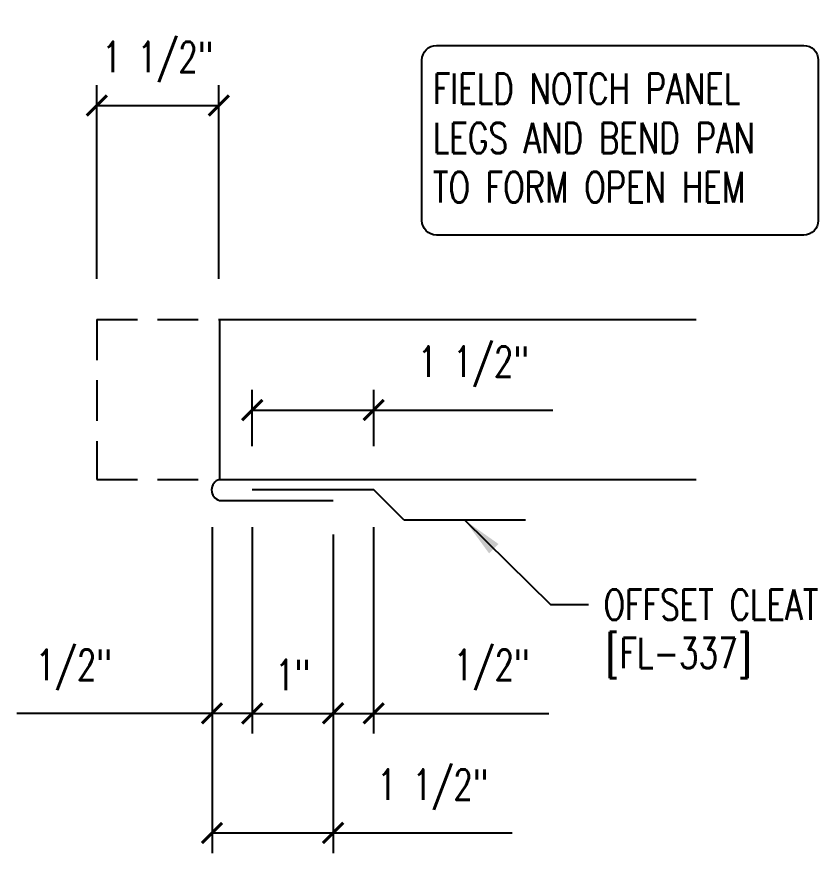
# Model space of a CAD drawing. Header units: inches. Extents: x 3 to 57.8, y 9.6 to 40.3.
# Drawn here: x 15.41 to 25.31, y 29.93 to 40.25 of the extents above; entities that cross this region are included whole.
import ezdxf

# ---------------------------------------------------------------- set-up
doc = ezdxf.new("R2010")
doc.units = ezdxf.units.IN
doc.header["$MEASUREMENT"] = 0
doc.linetypes.add('HIDDEN', pattern=[0.375, 0.25, -0.125])
for name, color, linetype in [('DIM', 2, 'Continuous'), ('PANEL', 11, 'Continuous'), ('TEXT', 2, 'Continuous'), ('TRIM', 6, 'Continuous'), ('wood', 3, 'Continuous')]:
    doc.layers.add(name, color=color, linetype=linetype)
doc.styles.add('TEXT', font='SIMPLEX', dxfattribs={"width": 0.75, "height": 6})
doc.styles.add('TEXT1', font='ROMANS.shx', dxfattribs={"width": 0.75, "height": 0.375})
doc.dimstyles.new('DETAIL', dxfattribs={"dimscale": 4, "dimtxt": 0.375, "dimasz": 0.0625, "dimexe": 0.0625, "dimexo": 0.125, "dimgap": 0.0625, "dimtad": 1, "dimdec": 4, "dimzin": 3, "dimdsep": 46, "dimlunit": 4, "dimtxsty": 'TEXT1', "dimblk": 'ARCHTICK', "dimcen": 0.0625, "dimclrd": 7, "dimclre": 7, "dimclrt": 2, "dimadec": 0, "dimazin": 0, "dimtfac": 0.59375, "dimtdec": 4, "dimtmove": 0, "dimatfit": 3, "dimfxl": 0, "dimfrac": 2, "dimtolj": 1, "dimtzin": 3, "dimarcsym": 0})
doc.dimstyles.new('DETAIL$7', dxfattribs={"dimscale": 4, "dimtxt": 6, "dimasz": 0.125, "dimexe": 0.0625, "dimexo": 0.125, "dimgap": 0.0625, "dimtad": 1, "dimdec": 5, "dimzin": 3, "dimdsep": 46, "dimlunit": 4, "dimtxsty": 'TEXT', "dimblk": 'ARCHTICK', "dimcen": 0.0625, "dimclrd": 7, "dimclre": 7, "dimclrt": 2, "dimadec": 0, "dimazin": 0, "dimtfac": 0.666667, "dimtdec": 5, "dimtmove": 0, "dimatfit": 3, "dimfxl": 0, "dimfrac": 2, "dimtolj": 1, "dimtzin": 3, "dimarcsym": 0})

# ---------------------------------------------------------------- blocks, each defined once
blk = doc.blocks.new('_ArchTick')
at = {"color": 0, "linetype": 'ByBlock', "const_width": 0.15}
blk.add_lwpolyline([(-0.5, -0.5), (0.5, 0.5)], dxfattribs=at)
blk = doc.blocks.new('*D13')
at = {"layer": 'DEFPOINTS', "color": 0}
for p in [(17.907, 39.158), (16.402, 36.518), (17.907, 36.518)]:
    blk.add_point(p, dxfattribs=at)
at = {"layer": 'DIM', "color": 7, "lineweight": -2}
for p, q in [((16.402, 37.018), (16.402, 39.408)), ((17.907, 37.018), (17.907, 39.408)), ((16.402, 39.158), (17.907, 39.158))]:
    blk.add_line(p, q, dxfattribs=at)
at = {"layer": 'DIM', "color": 7, "lineweight": -2, "xscale": 0.25, "yscale": 0.25, "zscale": 0.25, "rotation": 180}
blk.add_blockref('_ArchTick', (16.402, 39.158), dxfattribs=at)
at = {"layer": 'DIM', "color": 7, "lineweight": -2, "xscale": 0.25, "yscale": 0.25, "zscale": 0.25}
blk.add_blockref('_ArchTick', (17.907, 39.158), dxfattribs=at)
at = {"layer": 'DIM', "color": 2, "insert": (17.154, 39.694), "char_height": 0.375, "attachment_point": 5, "style": 'TEXT1'}
blk.add_mtext('\\A1;1 1/2"', dxfattribs=at)
blk = doc.blocks.new('*D14')
at = {"layer": 'DEFPOINTS', "color": 0}
for p in [(17.823, 34.455), (18.319, 34.456), (18.319, 31.659)]:
    blk.add_point(p, dxfattribs=at)
at = {"layer": 'DIM', "color": 7, "lineweight": -2}
for p, q in [((17.823, 33.955), (17.823, 31.409)), ((18.319, 33.956), (18.319, 31.409)), ((17.823, 31.659), (15.413, 31.659)), ((18.319, 31.659), (17.823, 31.659)), ((18.319, 31.659), (18.569, 31.659))]:
    blk.add_line(p, q, dxfattribs=at)
at = {"layer": 'DIM', "color": 7, "lineweight": -2, "xscale": 0.25, "yscale": 0.25, "zscale": 0.25}
blk.add_blockref('_ArchTick', (17.823, 31.659), dxfattribs=at)
at = {"layer": 'DIM', "color": 7, "lineweight": -2, "xscale": 0.25, "yscale": 0.25, "zscale": 0.25, "rotation": 180}
blk.add_blockref('_ArchTick', (18.319, 31.659), dxfattribs=at)
at = {"layer": 'DIM', "color": 2, "insert": (16.118, 32.195), "char_height": 0.375, "attachment_point": 5, "style": 'TEXT1'}
blk.add_mtext('\\A1;1/2"', dxfattribs=at)
blk = doc.blocks.new('A$C310C4779')
at = {"layer": 'TRIM'}
for p, q in [((0.01, 0.005), (-1.49, 0.005)), ((0.385, -0.37), (0.01, 0.005)), ((1.885, -0.37), (0.385, -0.37))]:
    blk.add_line(p, q, dxfattribs=at)
blk = doc.blocks.new('*D15')
at = {"layer": 'DEFPOINTS', "color": 0}
for p in [(18.319, 34.456), (19.318, 34.365), (19.318, 31.659)]:
    blk.add_point(p, dxfattribs=at)
at = {"layer": 'DIM', "color": 7, "lineweight": -2}
for p, q in [((18.319, 33.956), (18.319, 31.409)), ((19.318, 33.865), (19.318, 31.409)), ((18.319, 31.659), (19.318, 31.659))]:
    blk.add_line(p, q, dxfattribs=at)
at = {"layer": 'DIM', "color": 7, "lineweight": -2, "xscale": 0.25, "yscale": 0.25, "zscale": 0.25, "rotation": 180}
blk.add_blockref('_ArchTick', (18.319, 31.659), dxfattribs=at)
at = {"layer": 'DIM', "color": 7, "lineweight": -2, "xscale": 0.25, "yscale": 0.25, "zscale": 0.25}
blk.add_blockref('_ArchTick', (19.318, 31.659), dxfattribs=at)
at = {"layer": 'DIM', "color": 2, "insert": (18.819, 32.132), "char_height": 0.375, "attachment_point": 5, "style": 'TEXT1'}
blk.add_mtext('\\A1;1"', dxfattribs=at)
blk = doc.blocks.new('*D16')
at = {"layer": 'DEFPOINTS', "color": 0}
for p in [(17.823, 34.455), (19.318, 34.365), (19.318, 30.183)]:
    blk.add_point(p, dxfattribs=at)
at = {"layer": 'DIM', "color": 7, "lineweight": -2}
for p, q in [((17.823, 33.955), (17.823, 29.933)), ((19.318, 33.865), (19.318, 29.933)), ((17.823, 30.183), (19.318, 30.183)), ((19.318, 30.183), (21.528, 30.183))]:
    blk.add_line(p, q, dxfattribs=at)
at = {"layer": 'DIM', "color": 7, "lineweight": -2, "xscale": 0.25, "yscale": 0.25, "zscale": 0.25, "rotation": 180}
blk.add_blockref('_ArchTick', (17.823, 30.183), dxfattribs=at)
at = {"layer": 'DIM', "color": 7, "lineweight": -2, "xscale": 0.25, "yscale": 0.25, "zscale": 0.25}
blk.add_blockref('_ArchTick', (19.318, 30.183), dxfattribs=at)
at = {"layer": 'DIM', "color": 2, "insert": (20.548, 30.718), "char_height": 0.375, "attachment_point": 5, "style": 'TEXT1'}
blk.add_mtext('\\A1;1 1/2"', dxfattribs=at)
blk = doc.blocks.new('*D17')
at = {"layer": 'DEFPOINTS', "color": 0}
for p in [(19.819, 35.401), (18.319, 34.456), (19.819, 34.456)]:
    blk.add_point(p, dxfattribs=at)
at = {"layer": 'DIM', "color": 7, "lineweight": -2}
for p, q in [((18.319, 34.956), (18.319, 35.651)), ((19.819, 34.956), (19.819, 35.651)), ((18.319, 35.401), (19.819, 35.401)), ((19.819, 35.401), (22.029, 35.401))]:
    blk.add_line(p, q, dxfattribs=at)
at = {"layer": 'DIM', "color": 7, "lineweight": -2, "xscale": 0.25, "yscale": 0.25, "zscale": 0.25, "rotation": 180}
blk.add_blockref('_ArchTick', (18.319, 35.401), dxfattribs=at)
at = {"layer": 'DIM', "color": 7, "lineweight": -2, "xscale": 0.25, "yscale": 0.25, "zscale": 0.25}
blk.add_blockref('_ArchTick', (19.819, 35.401), dxfattribs=at)
at = {"layer": 'DIM', "color": 2, "insert": (21.049, 35.936), "char_height": 0.375, "attachment_point": 5, "style": 'TEXT1'}
blk.add_mtext('\\A1;1 1/2"', dxfattribs=at)
blk = doc.blocks.new('*D18')
at = {"layer": 'DEFPOINTS', "color": 0}
for p in [(19.818, 34.455), (19.318, 34.365), (19.318, 31.659)]:
    blk.add_point(p, dxfattribs=at)
at = {"layer": 'DIM', "color": 7, "lineweight": -2}
for p, q in [((19.818, 33.955), (19.818, 31.409)), ((19.318, 33.865), (19.318, 31.409)), ((19.318, 31.659), (19.818, 31.659)), ((19.818, 31.659), (21.979, 31.659))]:
    blk.add_line(p, q, dxfattribs=at)
at = {"layer": 'DIM', "color": 7, "lineweight": -2, "xscale": 0.25, "yscale": 0.25, "zscale": 0.25, "rotation": 180}
blk.add_blockref('_ArchTick', (19.318, 31.659), dxfattribs=at)
at = {"layer": 'DIM', "color": 7, "lineweight": -2, "xscale": 0.25, "yscale": 0.25, "zscale": 0.25}
blk.add_blockref('_ArchTick', (19.818, 31.659), dxfattribs=at)
at = {"layer": 'DIM', "color": 2, "insert": (21.274, 32.195), "char_height": 0.375, "attachment_point": 5, "style": 'TEXT1'}
blk.add_mtext('\\A1;1/2"', dxfattribs=at)

msp = doc.modelspace()

# ---------------------------------------------------------------- linework, layer by layer
at = {"layer": 'PANEL', "linetype": 'HIDDEN', "ltscale": 2}
for p, q in [((16.40188, 36.51768, 0), (17.91382, 36.51768, 0)), ((16.40188, 36.51768, 0), (16.40188, 34.54534, 0)), ((16.40188, 34.54534, 0), (17.91382, 34.54534, 0))]:
    msp.add_line(p, q, dxfattribs=at)
at = {"layer": 'PANEL', "color": 11}
for p, q in [((17.9069, 36.51768, 0), (23.79908, 36.51768, 0)), ((17.91382, 36.51768, 0), (17.91382, 34.54534, 0)), ((17.91382, 34.54534, 0), (23.79908, 34.54534, 0)), ((17.91382, 34.28437, 0), (19.31827, 34.28437, 0))]:
    msp.add_line(p, q, dxfattribs=at)
msp.add_arc((17.95396, 34.41486, 0), 0.13652, 107.100606, 252.899394, dxfattribs=at)
at = {"layer": 'TEXT', "elevation": 0}
msp.add_lwpolyline([(20.41342, 37.74), (20.41342, 39.71819, -0.41421356), (20.59342, 39.89819), (25.12567, 39.89819, -0.41421356), (25.30567, 39.71819), (25.30567, 37.74, -0.41421356), (25.12567, 37.56), (20.59342, 37.56, -0.41421356)], format="xyb", close=True, dxfattribs=at)

# ---------------------------------------------------------------- block references
at = {"layer": 'wood'}
msp.add_blockref('A$C310C4779', (19.80846, 34.41031, 0), dxfattribs=at)

# ---------------------------------------------------------------- texts
at = {"layer": 'TEXT', "style": 'TEXT1', "width": 0.75}
for s, p in [('FIELD NOTCH PANEL', (20.54829, 39.17679, 0)), ('LEGS AND BEND PAN', (20.54829, 38.56964, 0)), ('TO FORM OPEN HEM', (20.54829, 37.9625, 0)), ('OFFSET CLEAT', (22.65516, 32.81216, 0)), ('[FL-337]', (22.68319, 32.21614, 0))]:
    msp.add_text(s, height=0.375, dxfattribs=at).set_placement(p)

# ---------------------------------------------------------------- dimensions: what is measured, and where the dimension line sits
at = {"layer": 'DIM'}
for base, p1, p2, picture, middle in [((17.9069, 39.15808, 0), (16.40188, 36.51768, 0), (17.9069, 36.51768, 0), '*D13', (17.15439, 39.15808, 0)), ((18.31883, 31.659259, 0), (17.823477, 34.455001, 0), (18.31883, 34.456266, 0), '*D14', (16.118119, 31.659259, 0))]:
    dim = msp.add_linear_dim(base=base, p1=p1, p2=p2, dimstyle='DETAIL', dxfattribs=at)
    dim.commit()
    dim.dimension.update_dxf_attribs({"geometry": picture, "text_midpoint": middle, "dimtype": 160})
for base, p1, p2, picture, middle in [((19.81883, 35.40053, 0), (18.31883, 34.45627, 0), (19.81883, 34.45627, 0), '*D17', (21.04874, 35.93624, 0)), ((19.31827, 30.18263, 0), (17.82348, 34.455, 0), (19.31827, 34.36466, 0), '*D16', (20.54818, 30.71835, 0)), ((19.31827, 31.65926, 0), (18.31883, 34.45627, 0), (19.31827, 34.36466, 0), '*D15', (18.81855, 32.13247, 0))]:
    dim = msp.add_linear_dim(base=base, p1=p1, p2=p2, dimstyle='DETAIL', dxfattribs=at)
    dim.commit()
    dim.dimension.update_dxf_attribs({"geometry": picture, "text_midpoint": middle})
dim = msp.add_linear_dim(base=(19.31827, 31.65926, 0), p1=(19.81827, 34.455, 0), p2=(19.31827, 34.36466, 0), angle=180, dimstyle='DETAIL', dxfattribs=at)
dim.commit()
dim.dimension.update_dxf_attribs({"geometry": '*D18', "text_midpoint": (21.27363, 31.65926, 0), "dimtype": 160})

# ---------------------------------------------------------------- leaders
at = {"layer": 'TEXT'}
msp.add_leader([(20.94383, 34.04066, 0), (22.00107, 33.00205, 0), (22.47127, 33.00205, 0)], dimstyle='DETAIL$7', dxfattribs=at)

doc.saveas('drawing.dxf')
